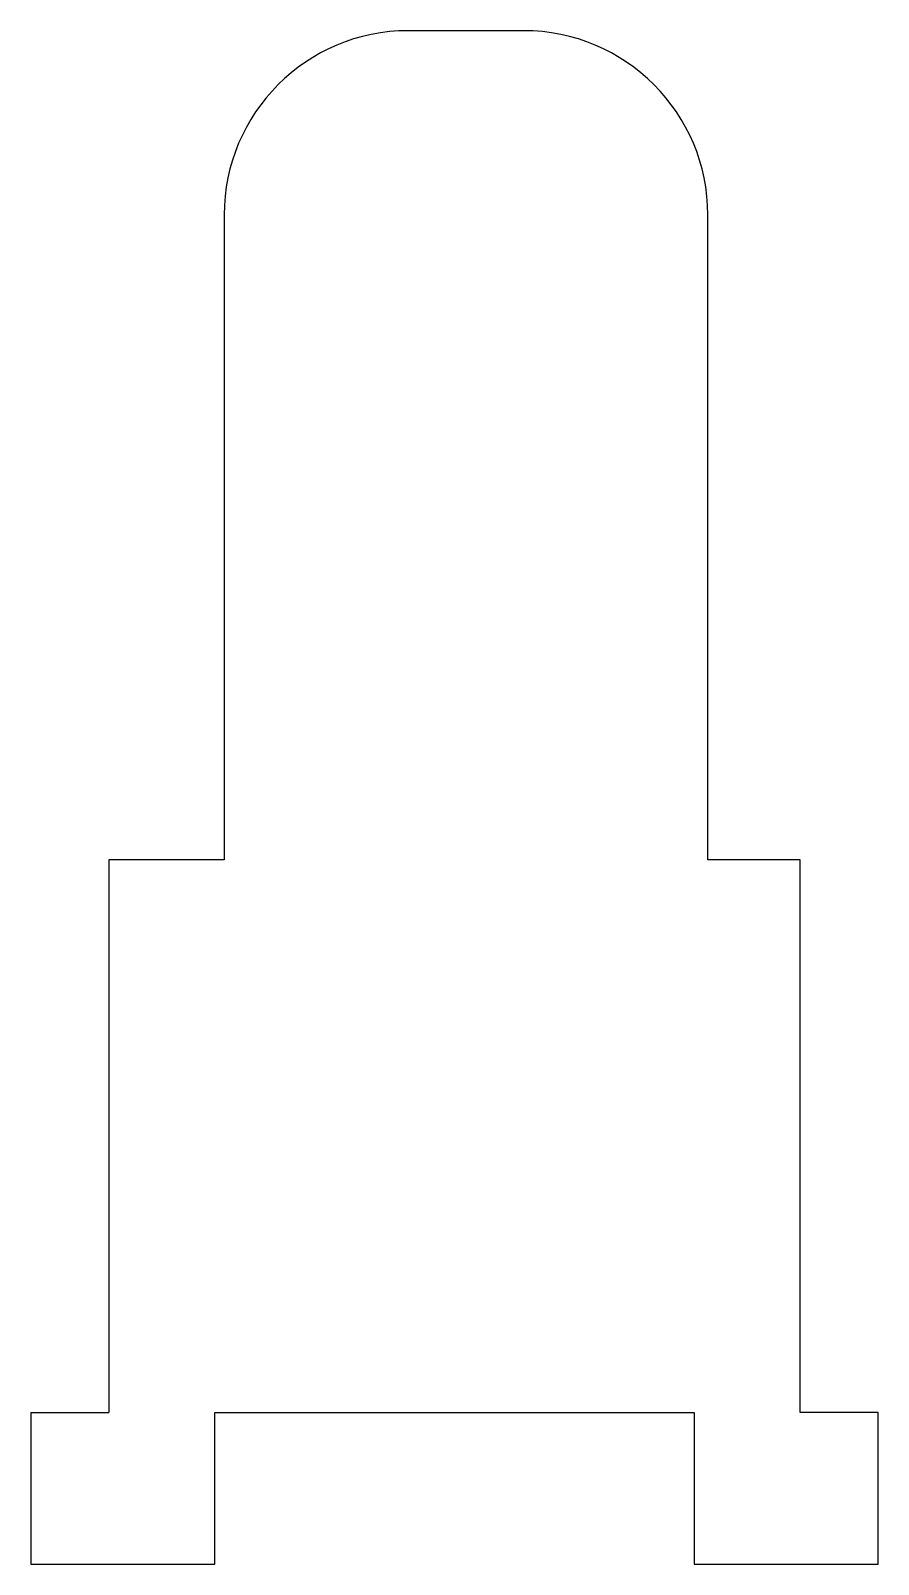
# Model space of a CAD drawing. Header units: millimetres. Extents: x 24.2 to 33.4, y 72.4 to 89.
import ezdxf

# ---------------------------------------------------------------- set-up
doc = ezdxf.new("R2010")
doc.units = ezdxf.units.MM
doc.layers.get('0').update_dxf_attribs({"linetype": 'CONTINUOUS'})

msp = doc.modelspace()

# ---------------------------------------------------------------- linework, layer by layer
for p, q in [((29.5, 89), (28.25, 89)), ((26.25, 87), (26.25, 80)), ((31.5, 80), (31.5, 87)), ((25, 80), (25, 74)), ((26.25, 80), (25, 80)), ((32.5, 80), (31.5, 80)), ((32.5, 74), (32.5, 80)), ((24.15, 74), (25, 74)), ((24.15, 74), (24.15, 72.35)), ((26.15, 72.35), (26.15, 74)), ((26.15, 74), (31.35, 74)), ((31.35, 74), (31.35, 72.35)), ((33.35, 74), (32.5, 74)), ((33.35, 72.35), (33.35, 74)), ((24.15, 72.35), (26.15, 72.35)), ((31.35, 72.35), (33.35, 72.35))]:
    msp.add_line(p, q)
for centre, start, end in [((28.25, 87), 90, 180), ((29.5, 87), 0, 90)]:
    msp.add_arc(centre, 2, start, end)

doc.saveas('drawing.dxf')
